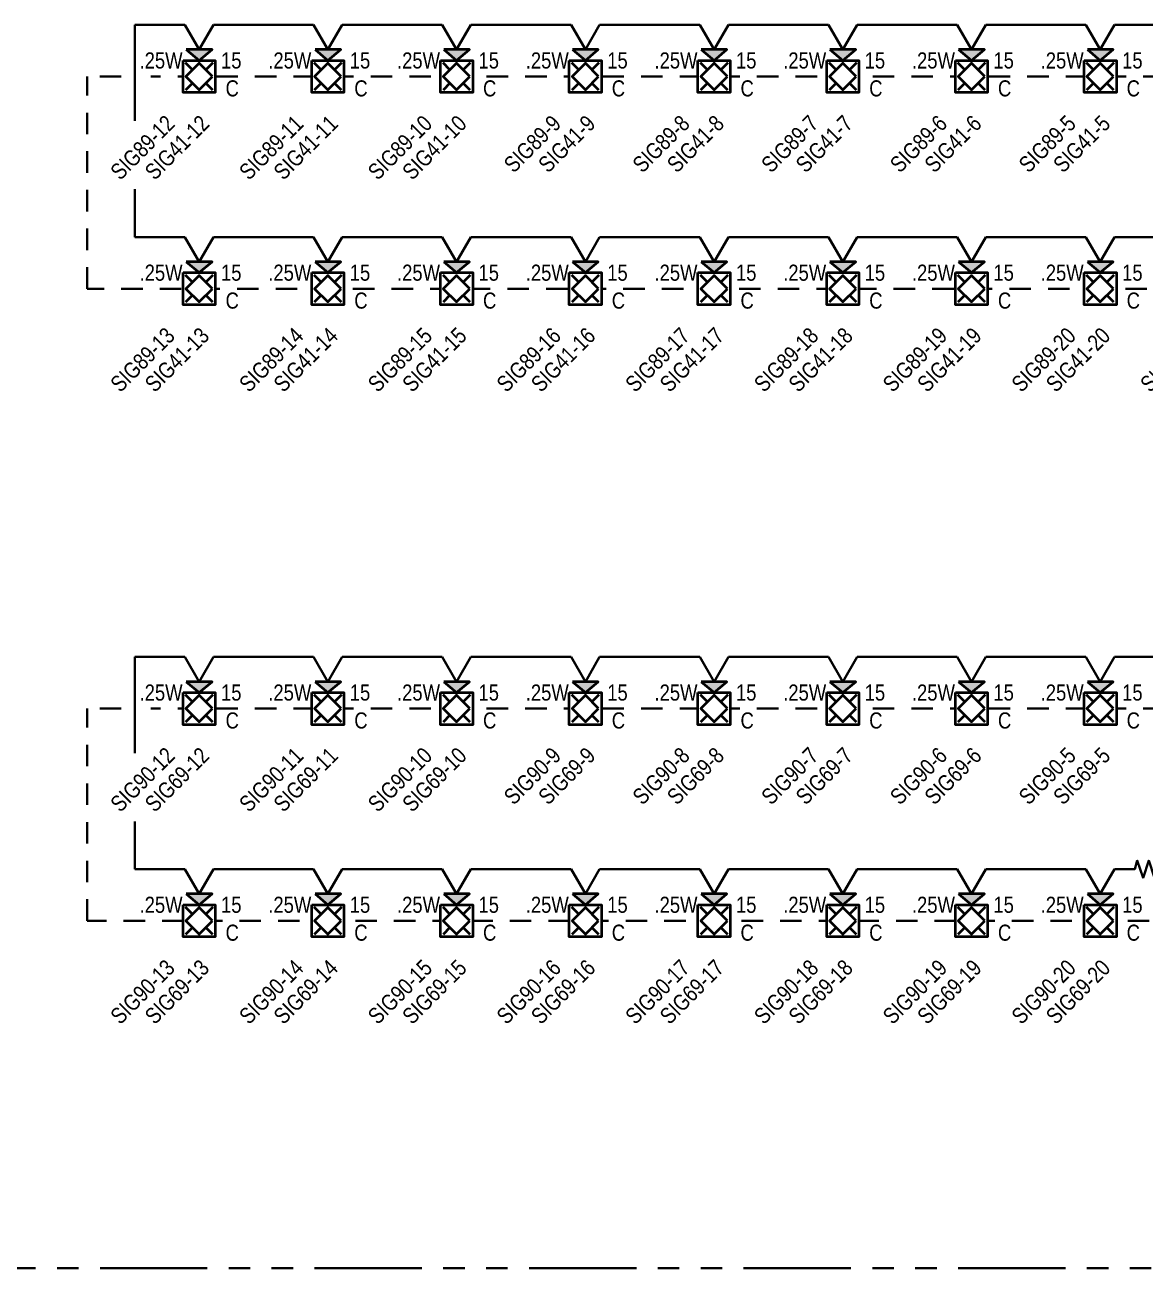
# Model space of a CAD drawing. Header units: inches. Extents: x 84 to 207, y -12 to 77.
# Drawn here: x 131.07 to 137.6, y 37.36 to 44.6 of the extents above; entities that cross this region are included whole.
import ezdxf
from ezdxf.enums import TextEntityAlignment as Align

# ---------------------------------------------------------------- set-up
doc = ezdxf.new("R2010")
doc.units = ezdxf.units.IN
doc.header["$MEASUREMENT"] = 0
doc.set_wipeout_variables(frame=1)
doc.linetypes.add('HIDDEN2', pattern=[0.1875, 0.125, -0.0625])
doc.linetypes.add('PHANTOM2', pattern=[1.25, 0.625, -0.125, 0.125, -0.125, 0.125, -0.125])
for name, color, linetype, lineweight in [('F-ALRM-INDC', 83, 'Continuous', 40), ('F-ALRM-WIRE-DTCT', 151, 'Continuous', 35), ('F-ALRM-WIRE-INDC', 3, 'Continuous', 35), ('F-ALRM-WIRE-SPKR', 221, 'HIDDEN2', 35), ('F-ANNO-DTCT-NOTE', 140, 'Continuous', 25), ('F-ANNO-INDC', 3, 'Continuous', 25), ('F-ANNO-INDC-ADDR', 91, 'Continuous', 25), ('F-ANNO-INDC-CAND', 120, 'Continuous', 25), ('F-ANNO-INDC-DESC', 111, 'Continuous', 25), ('F-ANNO-INDC-NOTE', 110, 'Continuous', 25), ('F-ANNO-SPKR-ADDR', 210, 'Continuous', 25), ('F-ANNO-SPKR-WATT', 220, 'Continuous', 25), ('F-ANNO-WIPE', 7, 'Continuous', 0)]:
    doc.layers.add(name, color=color, linetype=linetype, lineweight=lineweight)
doc.styles.add('Body', font='', dxfattribs={"height": 0.09375})
doc.styles.get("Standard").update_dxf_attribs({"font": 'arial.ttf'})
doc.styles.get('Body').set_extended_font_data('Arial Narrow')

# ---------------------------------------------------------------- blocks, each defined once
blk = doc.blocks.new('*U22')
at = {"color": 0, "linetype": 'ByBlock', "lineweight": -2, "style": 'Body', "flags": 9}
blk.add_attdef('WIREDROP', text='', height=0.00938, dxfattribs=at).set_placement((0, -0.1449), align=Align.MIDDLE_CENTER)
at = {"layer": 'F-ANNO-INDC-ADDR', "style": 'Body', "flags": 8}
blk.add_attdef('NACTAG', text='', height=0.0938, rotation=45, dxfattribs=at).set_placement((-0.2007, -0.2176), align=Align.TOP_RIGHT)
at = {"layer": 'F-ANNO-INDC-DESC', "lineweight": 30, "flags": 51}
blk.add_attdef('DESCRIPTION', text='', height=0.0938, rotation=45, dxfattribs=at).set_placement((0.2007, -0.2176), align=Align.TOP_RIGHT)
at = {"layer": 'F-ANNO-INDC-NOTE', "lineweight": 30, "flags": 104}
blk.add_attdef('NOTES', text='', height=0.0938, dxfattribs=at).set_placement((-0.1927, -0.0693), align=Align.MIDDLE_RIGHT)
at = {"layer": 'F-ANNO-SPKR-ADDR', "style": 'Body', "flags": 8}
blk.add_attdef('SPEAKTAG', text='', height=0.0938, rotation=45, dxfattribs=at).set_placement((0, -0.2176), align=Align.TOP_RIGHT)
at = {"linetype": 'ByBlock', "ltscale": 0.5}
blk.add_wipeout([(-0.0938, 0.0937), (0.0937, 0.0937), (0.0937, -0.0938), (-0.0938, -0.0938)], dxfattribs=at).dxf.layer = 'F-ANNO-WIPE'
at = {"color": 0, "linetype": 'ByBlock', "lineweight": -2, "ltscale": 0.5}
for p, q in [((-0.0387, -0.0387), (-0.0793, -0.0793)), ((0.0793, -0.0793), (0.0387, -0.0387))]:
    blk.add_line(p, q, dxfattribs=at)
at = {"color": 0, "linetype": 'ByBlock', "lineweight": -2, "style": 'Body', "flags": 9}
blk.add_attdef('WIRE', (-0.0007, 0), '', height=0.00938, dxfattribs=at)
for tag, p in [('CONNFROM_SPEAK', (0, -0.1336)), ('CONNFROM_NAC', (0, -0.121)), ('ELEVATION', (0, -0.1084)), ('PID', (0, -0.0962))]:
    blk.add_attdef(tag, text='', height=0.00938, dxfattribs=at).set_placement(p, align=Align.MIDDLE_CENTER)
at = {"layer": 'F-ANNO-INDC', "style": 'Body', "flags": 8}
blk.add_attdef('CEIL', text='', height=0.0938, dxfattribs=at).set_placement((0.1927, -0.0693), align=Align.MIDDLE_CENTER)
at = {"layer": 'F-ANNO-INDC-CAND', "style": 'Body', "flags": 8}
blk.add_attdef('CD', text='', height=0.0938, dxfattribs=at).set_placement((0.1871, 0.0933), align=Align.MIDDLE_CENTER)
at = {"layer": 'F-ANNO-INDC-NOTE', "style": 'Body'}
blk.add_attdef('NOTE', text='', height=0.0938, dxfattribs=at).set_placement((-0.1927, -0.0693), align=Align.MIDDLE_CENTER)
at = {"linetype": 'ByBlock'}
blk.add_wipeout([(-0.075, 0.1562), (0, 0.0937), (0.075, 0.1562)], dxfattribs=at).dxf.layer = 'F-ANNO-WIPE'
h = blk.add_hatch(color=0)
h.dxf.hatch_style = 1
h.paths.add_polyline_path([(0.075, 0.1562), (-0.075, 0.1562), (0, 0.0937)])
at = {"color": 0, "linetype": 'ByBlock', "lineweight": -2, "ltscale": 0.5}
for p, q in [((-0.0387, 0.0387), (-0.0793, 0.0793)), ((0.0793, 0.0793), (0.0387, 0.0387))]:
    blk.add_line(p, q, dxfattribs=at)
at = {"color": 0, "linetype": 'ByBlock', "lineweight": -2}
blk.add_lwpolyline([(-0.075, 0.1562), (0, 0.0937), (0.075, 0.1562)], close=True, dxfattribs=at)
at = {"color": 0, "linetype": 'ByBlock', "lineweight": -2, "ltscale": 0.5}
for points in [[(-0.0938, 0.0937), (0.0937, 0.0937), (0.0937, -0.0938), (-0.0938, -0.0938)], [(0.0774, 0), (0, 0.0774), (-0.0774, 0), (0, -0.0774)]]:
    blk.add_lwpolyline(points, close=True, dxfattribs=at)
at = {"layer": 'F-ANNO-INDC', "style": 'Body', "flags": 8}
for tag, p in [('WG', (-0.1927, 0.229)), ('WP', (0.1927, 0.229))]:
    blk.add_attdef(tag, text='', height=0.0938, dxfattribs=at).set_placement(p, align=Align.MIDDLE_CENTER)
at = {"layer": 'F-ANNO-SPKR-WATT', "linetype": 'Continuous', "style": 'Body', "flags": 8}
blk.add_attdef('WATT', text='', height=0.0938, dxfattribs=at).set_placement((-0.2221, 0.0933), align=Align.MIDDLE_CENTER)
blk = doc.blocks.new('*U64')
at = {"color": 0, "linetype": 'ByBlock', "lineweight": -2}
for points in [[(0, 0.1557), (-0.0833, 0.3)], [(0, 0.1557), (0.0833, 0.3)], [(0.0833, 0.3), (0.6667, 0.3)]]:
    blk.add_lwpolyline(points, dxfattribs=at)
blk = doc.blocks.new('*U71')
at = {"color": 0, "linetype": 'ByBlock', "lineweight": -2}
for points in [[(0, 0.1557), (-0.0833, 0.3)], [(0, 0.1557), (0.0833, 0.3)], [(0.0833, 0.3), (0.177, 0.3)]]:
    blk.add_lwpolyline(points, dxfattribs=at)
blk = doc.blocks.new('*U122')
at = {"color": 0, "linetype": 'ByBlock', "lineweight": -2}
blk.add_lwpolyline([(0, 0), (0.0242, 0), (0.0389, 0.0502), (0.0724, -0.0502), (0.1059, 0.0502), (0.1393, -0.0502), (0.1728, 0.0502), (0.2063, -0.0502), (0.2212, 0), (0.244, 0)], dxfattribs=at)
at = {"layer": 'F-ANNO-DTCT-NOTE', "lineweight": -3, "style": 'Body'}
blk.add_text('10K', height=0.09375, dxfattribs=at).set_placement((0.2813, 0), align=Align.MIDDLE_LEFT)
blk.add_attdef('CIRCUIT', text='', height=0.0938, dxfattribs=at).set_placement((0.2813, 0.1353), align=Align.MIDDLE_LEFT)

msp = doc.modelspace()

# ---------------------------------------------------------------- linework, layer by layer
at = {"layer": 'F-ALRM-WIRE-DTCT', "color": 251, "linetype": 'PHANTOM2', "true_color": 0x636466}
msp.add_line((119.0119, 37.3624), (147.5653, 37.3624), dxfattribs=at)
at = {"layer": 'F-ALRM-WIRE-INDC'}
for p, q in [((132.0062, 44.6032), (131.7145, 44.6032)), ((131.7145, 43.6456), (131.7145, 43.3672)), ((132.0062, 43.3672), (131.7145, 43.3672)), ((132.0062, 40.9219), (131.7145, 40.9219)), ((131.7145, 39.9642), (131.7145, 39.6859)), ((132.0062, 39.6859), (131.7145, 39.6859))]:
    msp.add_line(p, q, dxfattribs=at)
at = {"layer": 'F-ALRM-WIRE-SPKR'}
for p, q in [((131.4371, 43.0667), (131.4371, 44.3026)), ((131.4371, 39.3854), (131.4371, 40.6213))]:
    msp.add_line(p, q, dxfattribs=at)
for points in [[(141.0895, 44.3026), (131.8083, 44.3026)], [(140.7606, 43.0667), (131.4371, 43.0667)], [(141.0895, 40.6213), (131.8083, 40.6213)], [(142.1246, 39.3854), (131.4371, 39.3854)]]:
    msp.add_lwpolyline(points, dxfattribs=at)

# ---------------------------------------------------------------- block references
at = {"layer": 'F-ALRM-WIRE-INDC'}
msp.add_blockref('*U122', (137.5166, 39.6859), dxfattribs=at).add_auto_attribs({'CIRCUIT': 'NAC - SIG86'})

# ---------------------------------------------------------------- next in the draw order: block references
at = {"layer": 'F-ALRM-INDC'}
ref = msp.add_blockref('*U22', (133.5895, 44.3026), dxfattribs=at)
ref.add_attrib('CEIL', 'C', dxfattribs={"layer": 'F-ANNO-INDC', "height": 0.0938, "style": 'Body'}).set_placement((133.7822, 44.2333), align=Align.MIDDLE_CENTER)
ref.add_attrib('NACTAG', 'SIG89-10', dxfattribs={"layer": 'F-ANNO-INDC-ADDR', "height": 0.09375, "rotation": 45, "style": 'Body'}).set_placement((133.3888, 44.085), align=Align.TOP_RIGHT)
ref.add_attrib('CD', '15', dxfattribs={"layer": 'F-ANNO-INDC-CAND', "height": 0.09375, "style": 'Body'}).set_placement((133.7766, 44.3959), align=Align.MIDDLE_CENTER)
ref.add_attrib('SPEAKTAG', 'SIG41-10', dxfattribs={"layer": 'F-ANNO-SPKR-ADDR', "height": 0.09375, "rotation": 45, "style": 'Body'}).set_placement((133.5895, 44.085), align=Align.TOP_RIGHT)
ref.add_attrib('WATT', '.25W', dxfattribs={"layer": 'F-ANNO-SPKR-WATT', "linetype": 'Continuous', "height": 0.09375, "style": 'Body'}).set_placement((133.3675, 44.3959), align=Align.MIDDLE_CENTER)
ref = msp.add_blockref('*U22', (134.3395, 44.3026), dxfattribs=at)
ref.add_attrib('CEIL', 'C', dxfattribs={"layer": 'F-ANNO-INDC', "height": 0.0938, "style": 'Body'}).set_placement((134.5322, 44.2333), align=Align.MIDDLE_CENTER)
ref.add_attrib('NACTAG', 'SIG89-9', dxfattribs={"layer": 'F-ANNO-INDC-ADDR', "height": 0.09375, "rotation": 45, "style": 'Body'}).set_placement((134.1388, 44.085), align=Align.TOP_RIGHT)
ref.add_attrib('CD', '15', dxfattribs={"layer": 'F-ANNO-INDC-CAND', "height": 0.09375, "style": 'Body'}).set_placement((134.5266, 44.3959), align=Align.MIDDLE_CENTER)
ref.add_attrib('SPEAKTAG', 'SIG41-9', dxfattribs={"layer": 'F-ANNO-SPKR-ADDR', "height": 0.09375, "rotation": 45, "style": 'Body'}).set_placement((134.3395, 44.085), align=Align.TOP_RIGHT)
ref.add_attrib('WATT', '.25W', dxfattribs={"layer": 'F-ANNO-SPKR-WATT', "linetype": 'Continuous', "height": 0.09375, "style": 'Body'}).set_placement((134.1175, 44.3959), align=Align.MIDDLE_CENTER)
ref = msp.add_blockref('*U22', (135.0895, 44.3026), dxfattribs=at)
ref.add_attrib('CEIL', 'C', dxfattribs={"layer": 'F-ANNO-INDC', "height": 0.0938, "style": 'Body'}).set_placement((135.2822, 44.2333), align=Align.MIDDLE_CENTER)
ref.add_attrib('NACTAG', 'SIG89-8', dxfattribs={"layer": 'F-ANNO-INDC-ADDR', "height": 0.09375, "rotation": 45, "style": 'Body'}).set_placement((134.8888, 44.085), align=Align.TOP_RIGHT)
ref.add_attrib('CD', '15', dxfattribs={"layer": 'F-ANNO-INDC-CAND', "height": 0.09375, "style": 'Body'}).set_placement((135.2766, 44.3959), align=Align.MIDDLE_CENTER)
ref.add_attrib('SPEAKTAG', 'SIG41-8', dxfattribs={"layer": 'F-ANNO-SPKR-ADDR', "height": 0.09375, "rotation": 45, "style": 'Body'}).set_placement((135.0895, 44.085), align=Align.TOP_RIGHT)
ref.add_attrib('WATT', '.25W', dxfattribs={"layer": 'F-ANNO-SPKR-WATT', "linetype": 'Continuous', "height": 0.09375, "style": 'Body'}).set_placement((134.8675, 44.3959), align=Align.MIDDLE_CENTER)
ref = msp.add_blockref('*U22', (135.8395, 44.3026), dxfattribs=at)
ref.add_attrib('CEIL', 'C', dxfattribs={"layer": 'F-ANNO-INDC', "height": 0.0938, "style": 'Body'}).set_placement((136.0322, 44.2333), align=Align.MIDDLE_CENTER)
ref.add_attrib('NACTAG', 'SIG89-7', dxfattribs={"layer": 'F-ANNO-INDC-ADDR', "height": 0.09375, "rotation": 45, "style": 'Body'}).set_placement((135.6388, 44.085), align=Align.TOP_RIGHT)
ref.add_attrib('CD', '15', dxfattribs={"layer": 'F-ANNO-INDC-CAND', "height": 0.09375, "style": 'Body'}).set_placement((136.0266, 44.3959), align=Align.MIDDLE_CENTER)
ref.add_attrib('SPEAKTAG', 'SIG41-7', dxfattribs={"layer": 'F-ANNO-SPKR-ADDR', "height": 0.09375, "rotation": 45, "style": 'Body'}).set_placement((135.8395, 44.085), align=Align.TOP_RIGHT)
ref.add_attrib('WATT', '.25W', dxfattribs={"layer": 'F-ANNO-SPKR-WATT', "linetype": 'Continuous', "height": 0.09375, "style": 'Body'}).set_placement((135.6175, 44.3959), align=Align.MIDDLE_CENTER)
ref = msp.add_blockref('*U22', (136.5895, 44.3026), dxfattribs=at)
ref.add_attrib('CEIL', 'C', dxfattribs={"layer": 'F-ANNO-INDC', "height": 0.0938, "style": 'Body'}).set_placement((136.7822, 44.2333), align=Align.MIDDLE_CENTER)
ref.add_attrib('NACTAG', 'SIG89-6', dxfattribs={"layer": 'F-ANNO-INDC-ADDR', "height": 0.09375, "rotation": 45, "style": 'Body'}).set_placement((136.3888, 44.085), align=Align.TOP_RIGHT)
ref.add_attrib('CD', '15', dxfattribs={"layer": 'F-ANNO-INDC-CAND', "height": 0.09375, "style": 'Body'}).set_placement((136.7766, 44.3959), align=Align.MIDDLE_CENTER)
ref.add_attrib('SPEAKTAG', 'SIG41-6', dxfattribs={"layer": 'F-ANNO-SPKR-ADDR', "height": 0.09375, "rotation": 45, "style": 'Body'}).set_placement((136.5895, 44.085), align=Align.TOP_RIGHT)
ref.add_attrib('WATT', '.25W', dxfattribs={"layer": 'F-ANNO-SPKR-WATT', "linetype": 'Continuous', "height": 0.09375, "style": 'Body'}).set_placement((136.3675, 44.3959), align=Align.MIDDLE_CENTER)
ref = msp.add_blockref('*U22', (137.3395, 44.3026), dxfattribs=at)
ref.add_attrib('CEIL', 'C', dxfattribs={"layer": 'F-ANNO-INDC', "height": 0.0938, "style": 'Body'}).set_placement((137.5322, 44.2333), align=Align.MIDDLE_CENTER)
ref.add_attrib('NACTAG', 'SIG89-5', dxfattribs={"layer": 'F-ANNO-INDC-ADDR', "height": 0.09375, "rotation": 45, "style": 'Body'}).set_placement((137.1388, 44.085), align=Align.TOP_RIGHT)
ref.add_attrib('CD', '15', dxfattribs={"layer": 'F-ANNO-INDC-CAND', "height": 0.09375, "style": 'Body'}).set_placement((137.5266, 44.3959), align=Align.MIDDLE_CENTER)
ref.add_attrib('SPEAKTAG', 'SIG41-5', dxfattribs={"layer": 'F-ANNO-SPKR-ADDR', "height": 0.09375, "rotation": 45, "style": 'Body'}).set_placement((137.3395, 44.085), align=Align.TOP_RIGHT)
ref.add_attrib('WATT', '.25W', dxfattribs={"layer": 'F-ANNO-SPKR-WATT', "linetype": 'Continuous', "height": 0.09375, "style": 'Body'}).set_placement((137.1175, 44.3959), align=Align.MIDDLE_CENTER)
ref = msp.add_blockref('*U22', (132.0895, 43.0667), dxfattribs=at)
ref.add_attrib('CEIL', 'C', dxfattribs={"layer": 'F-ANNO-INDC', "height": 0.0938, "style": 'Body'}).set_placement((132.2822, 42.9974), align=Align.MIDDLE_CENTER)
ref.add_attrib('NACTAG', 'SIG89-13', dxfattribs={"layer": 'F-ANNO-INDC-ADDR', "height": 0.09375, "rotation": 45, "style": 'Body'}).set_placement((131.8888, 42.8491), align=Align.TOP_RIGHT)
ref.add_attrib('CD', '15', dxfattribs={"layer": 'F-ANNO-INDC-CAND', "height": 0.09375, "style": 'Body'}).set_placement((132.2766, 43.1599), align=Align.MIDDLE_CENTER)
ref.add_attrib('SPEAKTAG', 'SIG41-13', dxfattribs={"layer": 'F-ANNO-SPKR-ADDR', "height": 0.09375, "rotation": 45, "style": 'Body'}).set_placement((132.0895, 42.8491), align=Align.TOP_RIGHT)
ref.add_attrib('WATT', '.25W', dxfattribs={"layer": 'F-ANNO-SPKR-WATT', "linetype": 'Continuous', "height": 0.09375, "style": 'Body'}).set_placement((131.8675, 43.1599), align=Align.MIDDLE_CENTER)
ref = msp.add_blockref('*U22', (133.5895, 40.6213), dxfattribs=at)
ref.add_attrib('CEIL', 'C', dxfattribs={"layer": 'F-ANNO-INDC', "height": 0.0938, "style": 'Body'}).set_placement((133.7822, 40.552), align=Align.MIDDLE_CENTER)
ref.add_attrib('NACTAG', 'SIG90-10', dxfattribs={"layer": 'F-ANNO-INDC-ADDR', "height": 0.09375, "rotation": 45, "style": 'Body'}).set_placement((133.3888, 40.4037), align=Align.TOP_RIGHT)
ref.add_attrib('CD', '15', dxfattribs={"layer": 'F-ANNO-INDC-CAND', "height": 0.09375, "style": 'Body'}).set_placement((133.7766, 40.7146), align=Align.MIDDLE_CENTER)
ref.add_attrib('SPEAKTAG', 'SIG69-10', dxfattribs={"layer": 'F-ANNO-SPKR-ADDR', "height": 0.09375, "rotation": 45, "style": 'Body'}).set_placement((133.5895, 40.4037), align=Align.TOP_RIGHT)
ref.add_attrib('WATT', '.25W', dxfattribs={"layer": 'F-ANNO-SPKR-WATT', "linetype": 'Continuous', "height": 0.09375, "style": 'Body'}).set_placement((133.3675, 40.7146), align=Align.MIDDLE_CENTER)
ref = msp.add_blockref('*U22', (134.3395, 40.6213), dxfattribs=at)
ref.add_attrib('CEIL', 'C', dxfattribs={"layer": 'F-ANNO-INDC', "height": 0.0938, "style": 'Body'}).set_placement((134.5322, 40.552), align=Align.MIDDLE_CENTER)
ref.add_attrib('NACTAG', 'SIG90-9', dxfattribs={"layer": 'F-ANNO-INDC-ADDR', "height": 0.09375, "rotation": 45, "style": 'Body'}).set_placement((134.1388, 40.4037), align=Align.TOP_RIGHT)
ref.add_attrib('CD', '15', dxfattribs={"layer": 'F-ANNO-INDC-CAND', "height": 0.09375, "style": 'Body'}).set_placement((134.5266, 40.7146), align=Align.MIDDLE_CENTER)
ref.add_attrib('SPEAKTAG', 'SIG69-9', dxfattribs={"layer": 'F-ANNO-SPKR-ADDR', "height": 0.09375, "rotation": 45, "style": 'Body'}).set_placement((134.3395, 40.4037), align=Align.TOP_RIGHT)
ref.add_attrib('WATT', '.25W', dxfattribs={"layer": 'F-ANNO-SPKR-WATT', "linetype": 'Continuous', "height": 0.09375, "style": 'Body'}).set_placement((134.1175, 40.7146), align=Align.MIDDLE_CENTER)
ref = msp.add_blockref('*U22', (135.0895, 40.6213), dxfattribs=at)
ref.add_attrib('CEIL', 'C', dxfattribs={"layer": 'F-ANNO-INDC', "height": 0.0938, "style": 'Body'}).set_placement((135.2822, 40.552), align=Align.MIDDLE_CENTER)
ref.add_attrib('NACTAG', 'SIG90-8', dxfattribs={"layer": 'F-ANNO-INDC-ADDR', "height": 0.09375, "rotation": 45, "style": 'Body'}).set_placement((134.8888, 40.4037), align=Align.TOP_RIGHT)
ref.add_attrib('CD', '15', dxfattribs={"layer": 'F-ANNO-INDC-CAND', "height": 0.09375, "style": 'Body'}).set_placement((135.2766, 40.7146), align=Align.MIDDLE_CENTER)
ref.add_attrib('SPEAKTAG', 'SIG69-8', dxfattribs={"layer": 'F-ANNO-SPKR-ADDR', "height": 0.09375, "rotation": 45, "style": 'Body'}).set_placement((135.0895, 40.4037), align=Align.TOP_RIGHT)
ref.add_attrib('WATT', '.25W', dxfattribs={"layer": 'F-ANNO-SPKR-WATT', "linetype": 'Continuous', "height": 0.09375, "style": 'Body'}).set_placement((134.8675, 40.7146), align=Align.MIDDLE_CENTER)
ref = msp.add_blockref('*U22', (135.8395, 40.6213), dxfattribs=at)
ref.add_attrib('CEIL', 'C', dxfattribs={"layer": 'F-ANNO-INDC', "height": 0.0938, "style": 'Body'}).set_placement((136.0322, 40.552), align=Align.MIDDLE_CENTER)
ref.add_attrib('NACTAG', 'SIG90-7', dxfattribs={"layer": 'F-ANNO-INDC-ADDR', "height": 0.09375, "rotation": 45, "style": 'Body'}).set_placement((135.6388, 40.4037), align=Align.TOP_RIGHT)
ref.add_attrib('CD', '15', dxfattribs={"layer": 'F-ANNO-INDC-CAND', "height": 0.09375, "style": 'Body'}).set_placement((136.0266, 40.7146), align=Align.MIDDLE_CENTER)
ref.add_attrib('SPEAKTAG', 'SIG69-7', dxfattribs={"layer": 'F-ANNO-SPKR-ADDR', "height": 0.09375, "rotation": 45, "style": 'Body'}).set_placement((135.8395, 40.4037), align=Align.TOP_RIGHT)
ref.add_attrib('WATT', '.25W', dxfattribs={"layer": 'F-ANNO-SPKR-WATT', "linetype": 'Continuous', "height": 0.09375, "style": 'Body'}).set_placement((135.6175, 40.7146), align=Align.MIDDLE_CENTER)
ref = msp.add_blockref('*U22', (136.5895, 40.6213), dxfattribs=at)
ref.add_attrib('CEIL', 'C', dxfattribs={"layer": 'F-ANNO-INDC', "height": 0.0938, "style": 'Body'}).set_placement((136.7822, 40.552), align=Align.MIDDLE_CENTER)
ref.add_attrib('NACTAG', 'SIG90-6', dxfattribs={"layer": 'F-ANNO-INDC-ADDR', "height": 0.09375, "rotation": 45, "style": 'Body'}).set_placement((136.3888, 40.4037), align=Align.TOP_RIGHT)
ref.add_attrib('CD', '15', dxfattribs={"layer": 'F-ANNO-INDC-CAND', "height": 0.09375, "style": 'Body'}).set_placement((136.7766, 40.7146), align=Align.MIDDLE_CENTER)
ref.add_attrib('SPEAKTAG', 'SIG69-6', dxfattribs={"layer": 'F-ANNO-SPKR-ADDR', "height": 0.09375, "rotation": 45, "style": 'Body'}).set_placement((136.5895, 40.4037), align=Align.TOP_RIGHT)
ref.add_attrib('WATT', '.25W', dxfattribs={"layer": 'F-ANNO-SPKR-WATT', "linetype": 'Continuous', "height": 0.09375, "style": 'Body'}).set_placement((136.3675, 40.7146), align=Align.MIDDLE_CENTER)
ref = msp.add_blockref('*U22', (137.3395, 40.6213), dxfattribs=at)
ref.add_attrib('CEIL', 'C', dxfattribs={"layer": 'F-ANNO-INDC', "height": 0.0938, "style": 'Body'}).set_placement((137.5322, 40.552), align=Align.MIDDLE_CENTER)
ref.add_attrib('NACTAG', 'SIG90-5', dxfattribs={"layer": 'F-ANNO-INDC-ADDR', "height": 0.09375, "rotation": 45, "style": 'Body'}).set_placement((137.1388, 40.4037), align=Align.TOP_RIGHT)
ref.add_attrib('CD', '15', dxfattribs={"layer": 'F-ANNO-INDC-CAND', "height": 0.09375, "style": 'Body'}).set_placement((137.5266, 40.7146), align=Align.MIDDLE_CENTER)
ref.add_attrib('SPEAKTAG', 'SIG69-5', dxfattribs={"layer": 'F-ANNO-SPKR-ADDR', "height": 0.09375, "rotation": 45, "style": 'Body'}).set_placement((137.3395, 40.4037), align=Align.TOP_RIGHT)
ref.add_attrib('WATT', '.25W', dxfattribs={"layer": 'F-ANNO-SPKR-WATT', "linetype": 'Continuous', "height": 0.09375, "style": 'Body'}).set_placement((137.1175, 40.7146), align=Align.MIDDLE_CENTER)
ref = msp.add_blockref('*U22', (132.0895, 39.3854), dxfattribs=at)
ref.add_attrib('CEIL', 'C', dxfattribs={"layer": 'F-ANNO-INDC', "height": 0.0938, "style": 'Body'}).set_placement((132.2822, 39.3161), align=Align.MIDDLE_CENTER)
ref.add_attrib('NACTAG', 'SIG90-13', dxfattribs={"layer": 'F-ANNO-INDC-ADDR', "height": 0.09375, "rotation": 45, "style": 'Body'}).set_placement((131.8888, 39.1677), align=Align.TOP_RIGHT)
ref.add_attrib('CD', '15', dxfattribs={"layer": 'F-ANNO-INDC-CAND', "height": 0.09375, "style": 'Body'}).set_placement((132.2766, 39.4786), align=Align.MIDDLE_CENTER)
ref.add_attrib('SPEAKTAG', 'SIG69-13', dxfattribs={"layer": 'F-ANNO-SPKR-ADDR', "height": 0.09375, "rotation": 45, "style": 'Body'}).set_placement((132.0895, 39.1677), align=Align.TOP_RIGHT)
ref.add_attrib('WATT', '.25W', dxfattribs={"layer": 'F-ANNO-SPKR-WATT', "linetype": 'Continuous', "height": 0.09375, "style": 'Body'}).set_placement((131.8675, 39.4786), align=Align.MIDDLE_CENTER)

# ---------------------------------------------------------------- next in the draw order: block references
ref = msp.add_blockref('*U22', (132.8395, 44.3026), dxfattribs=at)
ref.add_attrib('CEIL', 'C', dxfattribs={"layer": 'F-ANNO-INDC', "height": 0.0938, "style": 'Body'}).set_placement((133.0322, 44.2333), align=Align.MIDDLE_CENTER)
ref.add_attrib('NACTAG', 'SIG89-11', dxfattribs={"layer": 'F-ANNO-INDC-ADDR', "height": 0.09375, "rotation": 45, "style": 'Body'}).set_placement((132.6388, 44.085), align=Align.TOP_RIGHT)
ref.add_attrib('CD', '15', dxfattribs={"layer": 'F-ANNO-INDC-CAND', "height": 0.09375, "style": 'Body'}).set_placement((133.0266, 44.3959), align=Align.MIDDLE_CENTER)
ref.add_attrib('SPEAKTAG', 'SIG41-11', dxfattribs={"layer": 'F-ANNO-SPKR-ADDR', "height": 0.09375, "rotation": 45, "style": 'Body'}).set_placement((132.8395, 44.085), align=Align.TOP_RIGHT)
ref.add_attrib('WATT', '.25W', dxfattribs={"layer": 'F-ANNO-SPKR-WATT', "linetype": 'Continuous', "height": 0.09375, "style": 'Body'}).set_placement((132.6175, 44.3959), align=Align.MIDDLE_CENTER)
ref = msp.add_blockref('*U22', (132.8395, 43.0667), dxfattribs=at)
ref.add_attrib('CEIL', 'C', dxfattribs={"layer": 'F-ANNO-INDC', "height": 0.0938, "style": 'Body'}).set_placement((133.0322, 42.9974), align=Align.MIDDLE_CENTER)
ref.add_attrib('NACTAG', 'SIG89-14', dxfattribs={"layer": 'F-ANNO-INDC-ADDR', "height": 0.09375, "rotation": 45, "style": 'Body'}).set_placement((132.6388, 42.8491), align=Align.TOP_RIGHT)
ref.add_attrib('CD', '15', dxfattribs={"layer": 'F-ANNO-INDC-CAND', "height": 0.09375, "style": 'Body'}).set_placement((133.0266, 43.1599), align=Align.MIDDLE_CENTER)
ref.add_attrib('SPEAKTAG', 'SIG41-14', dxfattribs={"layer": 'F-ANNO-SPKR-ADDR', "height": 0.09375, "rotation": 45, "style": 'Body'}).set_placement((132.8395, 42.8491), align=Align.TOP_RIGHT)
ref.add_attrib('WATT', '.25W', dxfattribs={"layer": 'F-ANNO-SPKR-WATT', "linetype": 'Continuous', "height": 0.09375, "style": 'Body'}).set_placement((132.6175, 43.1599), align=Align.MIDDLE_CENTER)
ref = msp.add_blockref('*U22', (132.8395, 40.6213), dxfattribs=at)
ref.add_attrib('CEIL', 'C', dxfattribs={"layer": 'F-ANNO-INDC', "height": 0.0938, "style": 'Body'}).set_placement((133.0322, 40.552), align=Align.MIDDLE_CENTER)
ref.add_attrib('NACTAG', 'SIG90-11', dxfattribs={"layer": 'F-ANNO-INDC-ADDR', "height": 0.09375, "rotation": 45, "style": 'Body'}).set_placement((132.6388, 40.4037), align=Align.TOP_RIGHT)
ref.add_attrib('CD', '15', dxfattribs={"layer": 'F-ANNO-INDC-CAND', "height": 0.09375, "style": 'Body'}).set_placement((133.0266, 40.7146), align=Align.MIDDLE_CENTER)
ref.add_attrib('SPEAKTAG', 'SIG69-11', dxfattribs={"layer": 'F-ANNO-SPKR-ADDR', "height": 0.09375, "rotation": 45, "style": 'Body'}).set_placement((132.8395, 40.4037), align=Align.TOP_RIGHT)
ref.add_attrib('WATT', '.25W', dxfattribs={"layer": 'F-ANNO-SPKR-WATT', "linetype": 'Continuous', "height": 0.09375, "style": 'Body'}).set_placement((132.6175, 40.7146), align=Align.MIDDLE_CENTER)
ref = msp.add_blockref('*U22', (132.8395, 39.3854), dxfattribs=at)
ref.add_attrib('CEIL', 'C', dxfattribs={"layer": 'F-ANNO-INDC', "height": 0.0938, "style": 'Body'}).set_placement((133.0322, 39.3161), align=Align.MIDDLE_CENTER)
ref.add_attrib('NACTAG', 'SIG90-14', dxfattribs={"layer": 'F-ANNO-INDC-ADDR', "height": 0.09375, "rotation": 45, "style": 'Body'}).set_placement((132.6388, 39.1677), align=Align.TOP_RIGHT)
ref.add_attrib('CD', '15', dxfattribs={"layer": 'F-ANNO-INDC-CAND', "height": 0.09375, "style": 'Body'}).set_placement((133.0266, 39.4786), align=Align.MIDDLE_CENTER)
ref.add_attrib('SPEAKTAG', 'SIG69-14', dxfattribs={"layer": 'F-ANNO-SPKR-ADDR', "height": 0.09375, "rotation": 45, "style": 'Body'}).set_placement((132.8395, 39.1677), align=Align.TOP_RIGHT)
ref.add_attrib('WATT', '.25W', dxfattribs={"layer": 'F-ANNO-SPKR-WATT', "linetype": 'Continuous', "height": 0.09375, "style": 'Body'}).set_placement((132.6175, 39.4786), align=Align.MIDDLE_CENTER)
at = {"layer": 'F-ALRM-WIRE-INDC'}
for p in [(133.5895, 44.3032), (134.3395, 44.3032), (135.0895, 44.3032), (135.8395, 44.3032), (136.5895, 44.3032), (137.3395, 44.3032), (133.5895, 40.6219), (134.3395, 40.6219), (135.0895, 40.6219), (135.8395, 40.6219), (136.5895, 40.6219), (137.3395, 40.6219)]:
    msp.add_blockref('*U64', p, dxfattribs=at)

# ---------------------------------------------------------------- next in the draw order: block references
at = {"layer": 'F-ALRM-INDC'}
ref = msp.add_blockref('*U22', (132.0895, 44.3026), dxfattribs=at)
ref.add_attrib('CEIL', 'C', dxfattribs={"layer": 'F-ANNO-INDC', "height": 0.0938, "style": 'Body'}).set_placement((132.2822, 44.2333), align=Align.MIDDLE_CENTER)
ref.add_attrib('NACTAG', 'SIG89-12', dxfattribs={"layer": 'F-ANNO-INDC-ADDR', "height": 0.09375, "rotation": 45, "style": 'Body'}).set_placement((131.8888, 44.085), align=Align.TOP_RIGHT)
ref.add_attrib('CD', '15', dxfattribs={"layer": 'F-ANNO-INDC-CAND', "height": 0.09375, "style": 'Body'}).set_placement((132.2766, 44.3959), align=Align.MIDDLE_CENTER)
ref.add_attrib('SPEAKTAG', 'SIG41-12', dxfattribs={"layer": 'F-ANNO-SPKR-ADDR', "height": 0.09375, "rotation": 45, "style": 'Body'}).set_placement((132.0895, 44.085), align=Align.TOP_RIGHT)
ref.add_attrib('WATT', '.25W', dxfattribs={"layer": 'F-ANNO-SPKR-WATT', "linetype": 'Continuous', "height": 0.09375, "style": 'Body'}).set_placement((131.8675, 44.3959), align=Align.MIDDLE_CENTER)
ref = msp.add_blockref('*U22', (133.5895, 43.0667), dxfattribs=at)
ref.add_attrib('CEIL', 'C', dxfattribs={"layer": 'F-ANNO-INDC', "height": 0.0938, "style": 'Body'}).set_placement((133.7822, 42.9974), align=Align.MIDDLE_CENTER)
ref.add_attrib('NACTAG', 'SIG89-15', dxfattribs={"layer": 'F-ANNO-INDC-ADDR', "height": 0.09375, "rotation": 45, "style": 'Body'}).set_placement((133.3888, 42.8491), align=Align.TOP_RIGHT)
ref.add_attrib('CD', '15', dxfattribs={"layer": 'F-ANNO-INDC-CAND', "height": 0.09375, "style": 'Body'}).set_placement((133.7766, 43.1599), align=Align.MIDDLE_CENTER)
ref.add_attrib('SPEAKTAG', 'SIG41-15', dxfattribs={"layer": 'F-ANNO-SPKR-ADDR', "height": 0.09375, "rotation": 45, "style": 'Body'}).set_placement((133.5895, 42.8491), align=Align.TOP_RIGHT)
ref.add_attrib('WATT', '.25W', dxfattribs={"layer": 'F-ANNO-SPKR-WATT', "linetype": 'Continuous', "height": 0.09375, "style": 'Body'}).set_placement((133.3675, 43.1599), align=Align.MIDDLE_CENTER)
ref = msp.add_blockref('*U22', (132.0895, 40.6213), dxfattribs=at)
ref.add_attrib('CEIL', 'C', dxfattribs={"layer": 'F-ANNO-INDC', "height": 0.0938, "style": 'Body'}).set_placement((132.2822, 40.552), align=Align.MIDDLE_CENTER)
ref.add_attrib('NACTAG', 'SIG90-12', dxfattribs={"layer": 'F-ANNO-INDC-ADDR', "height": 0.09375, "rotation": 45, "style": 'Body'}).set_placement((131.8888, 40.4037), align=Align.TOP_RIGHT)
ref.add_attrib('CD', '15', dxfattribs={"layer": 'F-ANNO-INDC-CAND', "height": 0.09375, "style": 'Body'}).set_placement((132.2766, 40.7146), align=Align.MIDDLE_CENTER)
ref.add_attrib('SPEAKTAG', 'SIG69-12', dxfattribs={"layer": 'F-ANNO-SPKR-ADDR', "height": 0.09375, "rotation": 45, "style": 'Body'}).set_placement((132.0895, 40.4037), align=Align.TOP_RIGHT)
ref.add_attrib('WATT', '.25W', dxfattribs={"layer": 'F-ANNO-SPKR-WATT', "linetype": 'Continuous', "height": 0.09375, "style": 'Body'}).set_placement((131.8675, 40.7146), align=Align.MIDDLE_CENTER)
ref = msp.add_blockref('*U22', (133.5895, 39.3854), dxfattribs=at)
ref.add_attrib('CEIL', 'C', dxfattribs={"layer": 'F-ANNO-INDC', "height": 0.0938, "style": 'Body'}).set_placement((133.7822, 39.3161), align=Align.MIDDLE_CENTER)
ref.add_attrib('NACTAG', 'SIG90-15', dxfattribs={"layer": 'F-ANNO-INDC-ADDR', "height": 0.09375, "rotation": 45, "style": 'Body'}).set_placement((133.3888, 39.1677), align=Align.TOP_RIGHT)
ref.add_attrib('CD', '15', dxfattribs={"layer": 'F-ANNO-INDC-CAND', "height": 0.09375, "style": 'Body'}).set_placement((133.7766, 39.4786), align=Align.MIDDLE_CENTER)
ref.add_attrib('SPEAKTAG', 'SIG69-15', dxfattribs={"layer": 'F-ANNO-SPKR-ADDR', "height": 0.09375, "rotation": 45, "style": 'Body'}).set_placement((133.5895, 39.1677), align=Align.TOP_RIGHT)
ref.add_attrib('WATT', '.25W', dxfattribs={"layer": 'F-ANNO-SPKR-WATT', "linetype": 'Continuous', "height": 0.09375, "style": 'Body'}).set_placement((133.3675, 39.4786), align=Align.MIDDLE_CENTER)
at = {"layer": 'F-ALRM-WIRE-INDC'}
for p in [(132.8395, 44.3032), (132.0895, 43.0672), (132.8395, 40.6219), (132.0895, 39.3859)]:
    msp.add_blockref('*U64', p, dxfattribs=at)

# ---------------------------------------------------------------- next in the draw order: linework, layer by layer
for p, q in [((131.7145, 44.6032), (131.7145, 44.0433)), ((131.7145, 40.9219), (131.7145, 40.362))]:
    msp.add_line(p, q, dxfattribs=at)
at = {"layer": 'F-ALRM-WIRE-SPKR'}
for points in [[(131.6353, 44.3026), (131.4371, 44.3026)], [(131.6353, 40.6213), (131.4371, 40.6213)]]:
    msp.add_lwpolyline(points, dxfattribs=at)

# ---------------------------------------------------------------- next in the draw order: block references
at = {"layer": 'F-ALRM-INDC'}
ref = msp.add_blockref('*U22', (134.3395, 43.0667), dxfattribs=at)
ref.add_attrib('CEIL', 'C', dxfattribs={"layer": 'F-ANNO-INDC', "height": 0.0938, "style": 'Body'}).set_placement((134.5322, 42.9974), align=Align.MIDDLE_CENTER)
ref.add_attrib('NACTAG', 'SIG89-16', dxfattribs={"layer": 'F-ANNO-INDC-ADDR', "height": 0.09375, "rotation": 45, "style": 'Body'}).set_placement((134.1388, 42.8491), align=Align.TOP_RIGHT)
ref.add_attrib('CD', '15', dxfattribs={"layer": 'F-ANNO-INDC-CAND', "height": 0.09375, "style": 'Body'}).set_placement((134.5266, 43.1599), align=Align.MIDDLE_CENTER)
ref.add_attrib('SPEAKTAG', 'SIG41-16', dxfattribs={"layer": 'F-ANNO-SPKR-ADDR', "height": 0.09375, "rotation": 45, "style": 'Body'}).set_placement((134.3395, 42.8491), align=Align.TOP_RIGHT)
ref.add_attrib('WATT', '.25W', dxfattribs={"layer": 'F-ANNO-SPKR-WATT', "linetype": 'Continuous', "height": 0.09375, "style": 'Body'}).set_placement((134.1175, 43.1599), align=Align.MIDDLE_CENTER)
ref = msp.add_blockref('*U22', (134.3395, 39.3854), dxfattribs=at)
ref.add_attrib('CEIL', 'C', dxfattribs={"layer": 'F-ANNO-INDC', "height": 0.0938, "style": 'Body'}).set_placement((134.5322, 39.3161), align=Align.MIDDLE_CENTER)
ref.add_attrib('NACTAG', 'SIG90-16', dxfattribs={"layer": 'F-ANNO-INDC-ADDR', "height": 0.09375, "rotation": 45, "style": 'Body'}).set_placement((134.1388, 39.1677), align=Align.TOP_RIGHT)
ref.add_attrib('CD', '15', dxfattribs={"layer": 'F-ANNO-INDC-CAND', "height": 0.09375, "style": 'Body'}).set_placement((134.5266, 39.4786), align=Align.MIDDLE_CENTER)
ref.add_attrib('SPEAKTAG', 'SIG69-16', dxfattribs={"layer": 'F-ANNO-SPKR-ADDR', "height": 0.09375, "rotation": 45, "style": 'Body'}).set_placement((134.3395, 39.1677), align=Align.TOP_RIGHT)
ref.add_attrib('WATT', '.25W', dxfattribs={"layer": 'F-ANNO-SPKR-WATT', "linetype": 'Continuous', "height": 0.09375, "style": 'Body'}).set_placement((134.1175, 39.4786), align=Align.MIDDLE_CENTER)
at = {"layer": 'F-ALRM-WIRE-INDC'}
for p in [(132.0895, 44.3032), (132.8395, 43.0672), (132.0895, 40.6219), (132.8395, 39.3859)]:
    msp.add_blockref('*U64', p, dxfattribs=at)

# ---------------------------------------------------------------- next in the draw order: block references
at = {"layer": 'F-ALRM-INDC'}
ref = msp.add_blockref('*U22', (135.0895, 43.0667), dxfattribs=at)
ref.add_attrib('CEIL', 'C', dxfattribs={"layer": 'F-ANNO-INDC', "height": 0.0938, "style": 'Body'}).set_placement((135.2822, 42.9974), align=Align.MIDDLE_CENTER)
ref.add_attrib('NACTAG', 'SIG89-17', dxfattribs={"layer": 'F-ANNO-INDC-ADDR', "height": 0.09375, "rotation": 45, "style": 'Body'}).set_placement((134.8888, 42.8491), align=Align.TOP_RIGHT)
ref.add_attrib('CD', '15', dxfattribs={"layer": 'F-ANNO-INDC-CAND', "height": 0.09375, "style": 'Body'}).set_placement((135.2766, 43.1599), align=Align.MIDDLE_CENTER)
ref.add_attrib('SPEAKTAG', 'SIG41-17', dxfattribs={"layer": 'F-ANNO-SPKR-ADDR', "height": 0.09375, "rotation": 45, "style": 'Body'}).set_placement((135.0895, 42.8491), align=Align.TOP_RIGHT)
ref.add_attrib('WATT', '.25W', dxfattribs={"layer": 'F-ANNO-SPKR-WATT', "linetype": 'Continuous', "height": 0.09375, "style": 'Body'}).set_placement((134.8675, 43.1599), align=Align.MIDDLE_CENTER)
ref = msp.add_blockref('*U22', (135.0895, 39.3854), dxfattribs=at)
ref.add_attrib('CEIL', 'C', dxfattribs={"layer": 'F-ANNO-INDC', "height": 0.0938, "style": 'Body'}).set_placement((135.2822, 39.3161), align=Align.MIDDLE_CENTER)
ref.add_attrib('NACTAG', 'SIG90-17', dxfattribs={"layer": 'F-ANNO-INDC-ADDR', "height": 0.09375, "rotation": 45, "style": 'Body'}).set_placement((134.8888, 39.1677), align=Align.TOP_RIGHT)
ref.add_attrib('CD', '15', dxfattribs={"layer": 'F-ANNO-INDC-CAND', "height": 0.09375, "style": 'Body'}).set_placement((135.2766, 39.4786), align=Align.MIDDLE_CENTER)
ref.add_attrib('SPEAKTAG', 'SIG69-17', dxfattribs={"layer": 'F-ANNO-SPKR-ADDR', "height": 0.09375, "rotation": 45, "style": 'Body'}).set_placement((135.0895, 39.1677), align=Align.TOP_RIGHT)
ref.add_attrib('WATT', '.25W', dxfattribs={"layer": 'F-ANNO-SPKR-WATT', "linetype": 'Continuous', "height": 0.09375, "style": 'Body'}).set_placement((134.8675, 39.4786), align=Align.MIDDLE_CENTER)
at = {"layer": 'F-ALRM-WIRE-INDC'}
for p in [(133.5895, 43.0672), (133.5895, 39.3859)]:
    msp.add_blockref('*U64', p, dxfattribs=at)

# ---------------------------------------------------------------- next in the draw order: block references
at = {"layer": 'F-ALRM-INDC'}
ref = msp.add_blockref('*U22', (135.8395, 43.0667), dxfattribs=at)
ref.add_attrib('CEIL', 'C', dxfattribs={"layer": 'F-ANNO-INDC', "height": 0.0938, "style": 'Body'}).set_placement((136.0322, 42.9974), align=Align.MIDDLE_CENTER)
ref.add_attrib('NACTAG', 'SIG89-18', dxfattribs={"layer": 'F-ANNO-INDC-ADDR', "height": 0.09375, "rotation": 45, "style": 'Body'}).set_placement((135.6388, 42.8491), align=Align.TOP_RIGHT)
ref.add_attrib('CD', '15', dxfattribs={"layer": 'F-ANNO-INDC-CAND', "height": 0.09375, "style": 'Body'}).set_placement((136.0266, 43.1599), align=Align.MIDDLE_CENTER)
ref.add_attrib('SPEAKTAG', 'SIG41-18', dxfattribs={"layer": 'F-ANNO-SPKR-ADDR', "height": 0.09375, "rotation": 45, "style": 'Body'}).set_placement((135.8395, 42.8491), align=Align.TOP_RIGHT)
ref.add_attrib('WATT', '.25W', dxfattribs={"layer": 'F-ANNO-SPKR-WATT', "linetype": 'Continuous', "height": 0.09375, "style": 'Body'}).set_placement((135.6175, 43.1599), align=Align.MIDDLE_CENTER)
ref = msp.add_blockref('*U22', (135.8395, 39.3854), dxfattribs=at)
ref.add_attrib('CEIL', 'C', dxfattribs={"layer": 'F-ANNO-INDC', "height": 0.0938, "style": 'Body'}).set_placement((136.0322, 39.3161), align=Align.MIDDLE_CENTER)
ref.add_attrib('NACTAG', 'SIG90-18', dxfattribs={"layer": 'F-ANNO-INDC-ADDR', "height": 0.09375, "rotation": 45, "style": 'Body'}).set_placement((135.6388, 39.1677), align=Align.TOP_RIGHT)
ref.add_attrib('CD', '15', dxfattribs={"layer": 'F-ANNO-INDC-CAND', "height": 0.09375, "style": 'Body'}).set_placement((136.0266, 39.4786), align=Align.MIDDLE_CENTER)
ref.add_attrib('SPEAKTAG', 'SIG69-18', dxfattribs={"layer": 'F-ANNO-SPKR-ADDR', "height": 0.09375, "rotation": 45, "style": 'Body'}).set_placement((135.8395, 39.1677), align=Align.TOP_RIGHT)
ref.add_attrib('WATT', '.25W', dxfattribs={"layer": 'F-ANNO-SPKR-WATT', "linetype": 'Continuous', "height": 0.09375, "style": 'Body'}).set_placement((135.6175, 39.4786), align=Align.MIDDLE_CENTER)
at = {"layer": 'F-ALRM-WIRE-INDC'}
for p in [(134.3395, 43.0672), (134.3395, 39.3859)]:
    msp.add_blockref('*U64', p, dxfattribs=at)

# ---------------------------------------------------------------- next in the draw order: block references
at = {"layer": 'F-ALRM-INDC'}
ref = msp.add_blockref('*U22', (136.5895, 43.0667), dxfattribs=at)
ref.add_attrib('CEIL', 'C', dxfattribs={"layer": 'F-ANNO-INDC', "height": 0.0938, "style": 'Body'}).set_placement((136.7822, 42.9974), align=Align.MIDDLE_CENTER)
ref.add_attrib('NACTAG', 'SIG89-19', dxfattribs={"layer": 'F-ANNO-INDC-ADDR', "height": 0.09375, "rotation": 45, "style": 'Body'}).set_placement((136.3888, 42.8491), align=Align.TOP_RIGHT)
ref.add_attrib('CD', '15', dxfattribs={"layer": 'F-ANNO-INDC-CAND', "height": 0.09375, "style": 'Body'}).set_placement((136.7766, 43.1599), align=Align.MIDDLE_CENTER)
ref.add_attrib('SPEAKTAG', 'SIG41-19', dxfattribs={"layer": 'F-ANNO-SPKR-ADDR', "height": 0.09375, "rotation": 45, "style": 'Body'}).set_placement((136.5895, 42.8491), align=Align.TOP_RIGHT)
ref.add_attrib('WATT', '.25W', dxfattribs={"layer": 'F-ANNO-SPKR-WATT', "linetype": 'Continuous', "height": 0.09375, "style": 'Body'}).set_placement((136.3675, 43.1599), align=Align.MIDDLE_CENTER)
ref = msp.add_blockref('*U22', (136.5895, 39.3854), dxfattribs=at)
ref.add_attrib('CEIL', 'C', dxfattribs={"layer": 'F-ANNO-INDC', "height": 0.0938, "style": 'Body'}).set_placement((136.7822, 39.3161), align=Align.MIDDLE_CENTER)
ref.add_attrib('NACTAG', 'SIG90-19', dxfattribs={"layer": 'F-ANNO-INDC-ADDR', "height": 0.09375, "rotation": 45, "style": 'Body'}).set_placement((136.3888, 39.1677), align=Align.TOP_RIGHT)
ref.add_attrib('CD', '15', dxfattribs={"layer": 'F-ANNO-INDC-CAND', "height": 0.09375, "style": 'Body'}).set_placement((136.7766, 39.4786), align=Align.MIDDLE_CENTER)
ref.add_attrib('SPEAKTAG', 'SIG69-19', dxfattribs={"layer": 'F-ANNO-SPKR-ADDR', "height": 0.09375, "rotation": 45, "style": 'Body'}).set_placement((136.5895, 39.1677), align=Align.TOP_RIGHT)
ref.add_attrib('WATT', '.25W', dxfattribs={"layer": 'F-ANNO-SPKR-WATT', "linetype": 'Continuous', "height": 0.09375, "style": 'Body'}).set_placement((136.3675, 39.4786), align=Align.MIDDLE_CENTER)
at = {"layer": 'F-ALRM-WIRE-INDC'}
for p in [(135.0895, 43.0672), (135.0895, 39.3859)]:
    msp.add_blockref('*U64', p, dxfattribs=at)

# ---------------------------------------------------------------- next in the draw order: block references
at = {"layer": 'F-ALRM-INDC'}
ref = msp.add_blockref('*U22', (137.3395, 43.0667), dxfattribs=at)
ref.add_attrib('CEIL', 'C', dxfattribs={"layer": 'F-ANNO-INDC', "height": 0.0938, "style": 'Body'}).set_placement((137.5322, 42.9974), align=Align.MIDDLE_CENTER)
ref.add_attrib('NACTAG', 'SIG89-20', dxfattribs={"layer": 'F-ANNO-INDC-ADDR', "height": 0.09375, "rotation": 45, "style": 'Body'}).set_placement((137.1388, 42.8491), align=Align.TOP_RIGHT)
ref.add_attrib('CD', '15', dxfattribs={"layer": 'F-ANNO-INDC-CAND', "height": 0.09375, "style": 'Body'}).set_placement((137.5266, 43.1599), align=Align.MIDDLE_CENTER)
ref.add_attrib('SPEAKTAG', 'SIG41-20', dxfattribs={"layer": 'F-ANNO-SPKR-ADDR', "height": 0.09375, "rotation": 45, "style": 'Body'}).set_placement((137.3395, 42.8491), align=Align.TOP_RIGHT)
ref.add_attrib('WATT', '.25W', dxfattribs={"layer": 'F-ANNO-SPKR-WATT', "linetype": 'Continuous', "height": 0.09375, "style": 'Body'}).set_placement((137.1175, 43.1599), align=Align.MIDDLE_CENTER)
ref = msp.add_blockref('*U22', (137.3395, 39.3854), dxfattribs=at)
ref.add_attrib('CEIL', 'C', dxfattribs={"layer": 'F-ANNO-INDC', "height": 0.0938, "style": 'Body'}).set_placement((137.5322, 39.3161), align=Align.MIDDLE_CENTER)
ref.add_attrib('NACTAG', 'SIG90-20', dxfattribs={"layer": 'F-ANNO-INDC-ADDR', "height": 0.09375, "rotation": 45, "style": 'Body'}).set_placement((137.1388, 39.1677), align=Align.TOP_RIGHT)
ref.add_attrib('CD', '15', dxfattribs={"layer": 'F-ANNO-INDC-CAND', "height": 0.09375, "style": 'Body'}).set_placement((137.5266, 39.4786), align=Align.MIDDLE_CENTER)
ref.add_attrib('SPEAKTAG', 'SIG69-20', dxfattribs={"layer": 'F-ANNO-SPKR-ADDR', "height": 0.09375, "rotation": 45, "style": 'Body'}).set_placement((137.3395, 39.1677), align=Align.TOP_RIGHT)
ref.add_attrib('WATT', '.25W', dxfattribs={"layer": 'F-ANNO-SPKR-WATT', "linetype": 'Continuous', "height": 0.09375, "style": 'Body'}).set_placement((137.1175, 39.4786), align=Align.MIDDLE_CENTER)
at = {"layer": 'F-ALRM-WIRE-INDC'}
for p in [(135.8395, 43.0672), (135.8395, 39.3859)]:
    msp.add_blockref('*U64', p, dxfattribs=at)

# ---------------------------------------------------------------- next in the draw order: block references
at = {"layer": 'F-ALRM-INDC'}
ref = msp.add_blockref('*U22', (138.0895, 43.0667), dxfattribs=at)
ref.add_attrib('CEIL', 'C', dxfattribs={"layer": 'F-ANNO-INDC', "height": 0.0938, "style": 'Body'}).set_placement((138.2822, 42.9974), align=Align.MIDDLE_CENTER)
ref.add_attrib('NACTAG', 'SIG89-21', dxfattribs={"layer": 'F-ANNO-INDC-ADDR', "height": 0.09375, "rotation": 45, "style": 'Body'}).set_placement((137.8888, 42.8491), align=Align.TOP_RIGHT)
ref.add_attrib('CD', '15', dxfattribs={"layer": 'F-ANNO-INDC-CAND', "height": 0.09375, "style": 'Body'}).set_placement((138.2766, 43.1599), align=Align.MIDDLE_CENTER)
ref.add_attrib('SPEAKTAG', 'SIG41-21', dxfattribs={"layer": 'F-ANNO-SPKR-ADDR', "height": 0.09375, "rotation": 45, "style": 'Body'}).set_placement((138.0895, 42.8491), align=Align.TOP_RIGHT)
ref.add_attrib('WATT', '.25W', dxfattribs={"layer": 'F-ANNO-SPKR-WATT', "linetype": 'Continuous', "height": 0.09375, "style": 'Body'}).set_placement((137.8675, 43.1599), align=Align.MIDDLE_CENTER)
at = {"layer": 'F-ALRM-WIRE-INDC'}
for name, p in [('*U64', (136.5895, 43.0672)), ('*U64', (136.5895, 39.3859)), ('*U71', (137.3395, 39.3859))]:
    msp.add_blockref(name, p, dxfattribs=at)

# ---------------------------------------------------------------- next in the draw order: block references
msp.add_blockref('*U64', (137.3395, 43.0672), dxfattribs=at)

doc.saveas('drawing.dxf')
